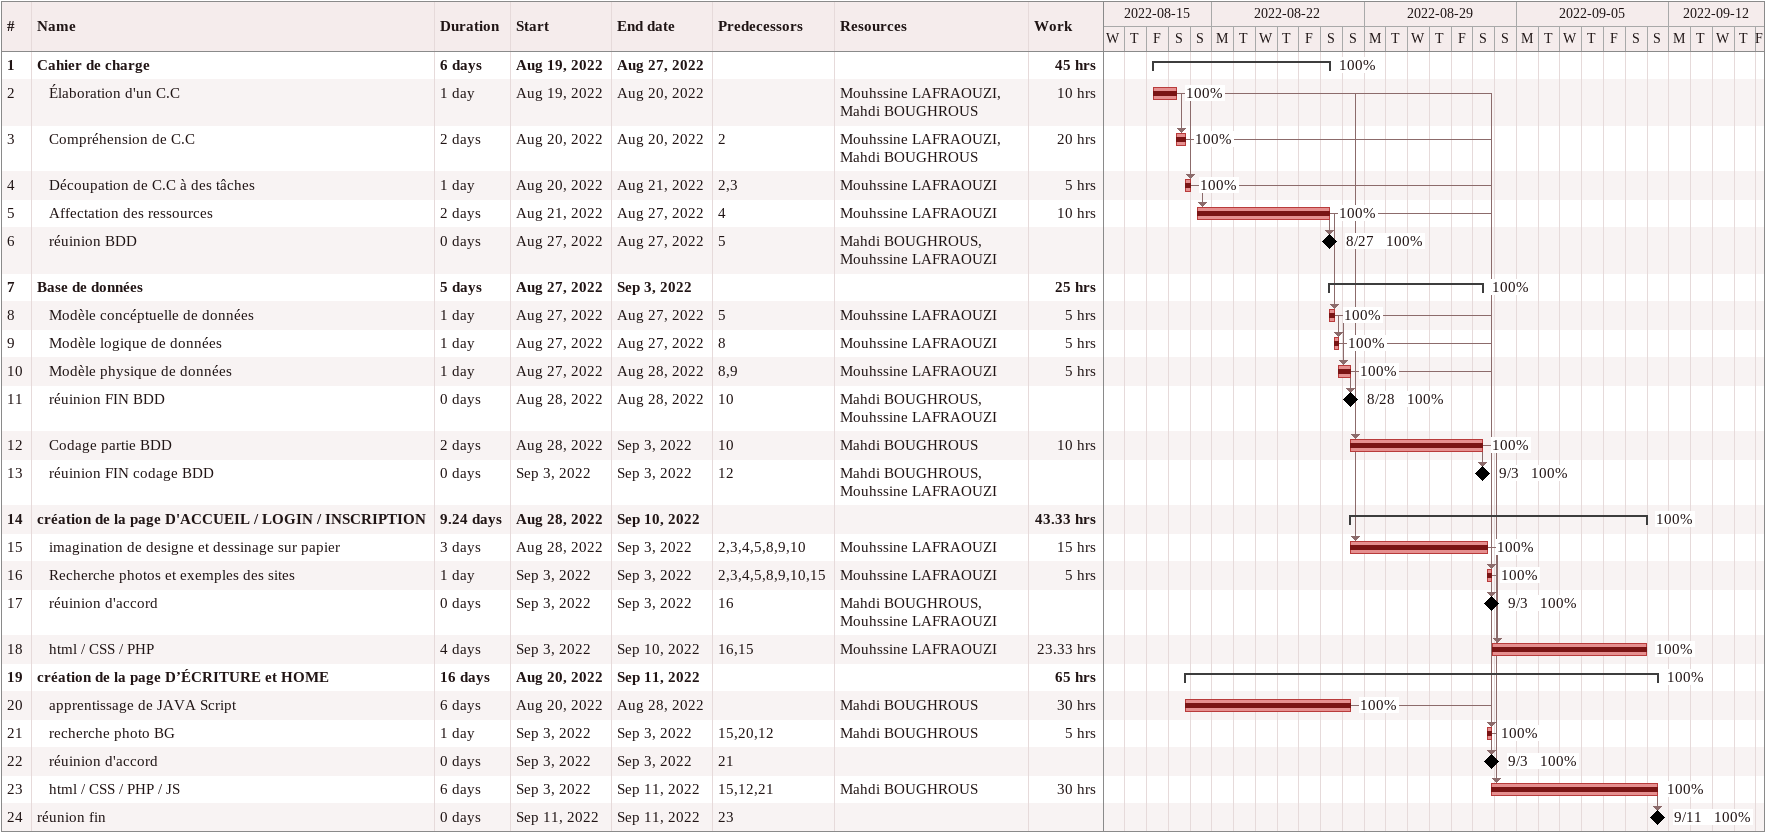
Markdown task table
| ID | Level | Task | Duration | Start | Finish | Predecessors | Resources | % complete | Work (h) |
|---|---|---|---|---|---|---|---|---|---|
| 1 | 1 | **Cahier de charge** | 6d | 2022-08-19 | 2022-08-27 |  |  | 100 | 45 |
| 2 | 2 | Élaboration d'un C.C | 1d | 2022-08-19 | 2022-08-20 |  | Mouhssine LAFRAOUZI, Mahdi BOUGHROUS | 100 | 10 |
| 3 | 2 | Compréhension de C.C | 2d | 2022-08-20 | 2022-08-20 | 2 | Mouhssine LAFRAOUZI, Mahdi BOUGHROUS | 100 | 20 |
| 4 | 2 | Découpation de C.C à des tâches | 1d | 2022-08-20 | 2022-08-21 | 2, 3 | Mouhssine LAFRAOUZI | 100 | 5 |
| 5 | 2 | Affectation des ressources | 2d | 2022-08-21 | 2022-08-27 | 4 | Mouhssine LAFRAOUZI | 100 | 10 |
| 6 | 2 | réuinion BDD | 0d | 2022-08-27 | 2022-08-27 | 5 | Mahdi BOUGHROUS, Mouhssine LAFRAOUZI | 100 |  |
| 7 | 1 | **Base de données** | 5d | 2022-08-27 | 2022-09-03 |  |  | 100 | 25 |
| 8 | 2 | Modèle concéptuelle de données | 1d | 2022-08-27 | 2022-08-27 | 5 | Mouhssine LAFRAOUZI | 100 | 5 |
| 9 | 2 | Modèle logique de données | 1d | 2022-08-27 | 2022-08-27 | 8 | Mouhssine LAFRAOUZI | 100 | 5 |
| 10 | 2 | Modèle physique de données | 1d | 2022-08-27 | 2022-08-28 | 8, 9 | Mouhssine LAFRAOUZI | 100 | 5 |
| 11 | 2 | réuinion FIN BDD | 0d | 2022-08-28 | 2022-08-28 | 10 | Mahdi BOUGHROUS, Mouhssine LAFRAOUZI | 100 |  |
| 12 | 2 | Codage partie BDD | 2d | 2022-08-28 | 2022-09-03 | 10 | Mahdi BOUGHROUS | 100 | 10 |
| 13 | 2 | réuinion FIN codage BDD | 0d | 2022-09-03 | 2022-09-03 | 12 | Mahdi BOUGHROUS, Mouhssine LAFRAOUZI | 100 |  |
| 14 | 1 | **création de la page D'ACCUEIL / LOGIN / INSCRIPTION** | 9.24d | 2022-08-28 | 2022-09-10 |  |  | 100 | 43.33 |
| 15 | 2 | imagination de designe et dessinage sur papier | 3d | 2022-08-28 | 2022-09-03 | 2, 3, 4, 5, 8, 9, 10 | Mouhssine LAFRAOUZI | 100 | 15 |
| 16 | 2 | Recherche photos et exemples des sites | 1d | 2022-09-03 | 2022-09-03 | 2, 3, 4, 5, 8, 9, 10, 15 | Mouhssine LAFRAOUZI | 100 | 5 |
| 17 | 2 | réuinion d'accord | 0d | 2022-09-03 | 2022-09-03 | 16 | Mahdi BOUGHROUS, Mouhssine LAFRAOUZI | 100 |  |
| 18 | 2 | html / CSS / PHP | 4d | 2022-09-03 | 2022-09-10 | 16, 15 | Mouhssine LAFRAOUZI | 100 | 23.33 |
| 19 | 1 | **création de la page D’ÉCRITURE et HOME** | 16d | 2022-08-20 | 2022-09-11 |  |  | 100 | 65 |
| 20 | 2 | apprentissage de JAVA Script | 6d | 2022-08-20 | 2022-08-28 |  | Mahdi BOUGHROUS | 100 | 30 |
| 21 | 2 | recherche photo BG | 1d | 2022-09-03 | 2022-09-03 | 15, 20, 12 | Mahdi BOUGHROUS | 100 | 5 |
| 22 | 2 | réuinion d'accord | 0d | 2022-09-03 | 2022-09-03 | 21 |  | 100 |  |
| 23 | 2 | html / CSS / PHP / JS | 6d | 2022-09-03 | 2022-09-11 | 15, 12, 21 | Mahdi BOUGHROUS | 100 | 30 |
| 24 | 1 | réunion fin | 0d | 2022-09-11 | 2022-09-11 | 23 |  | 100 |  |
